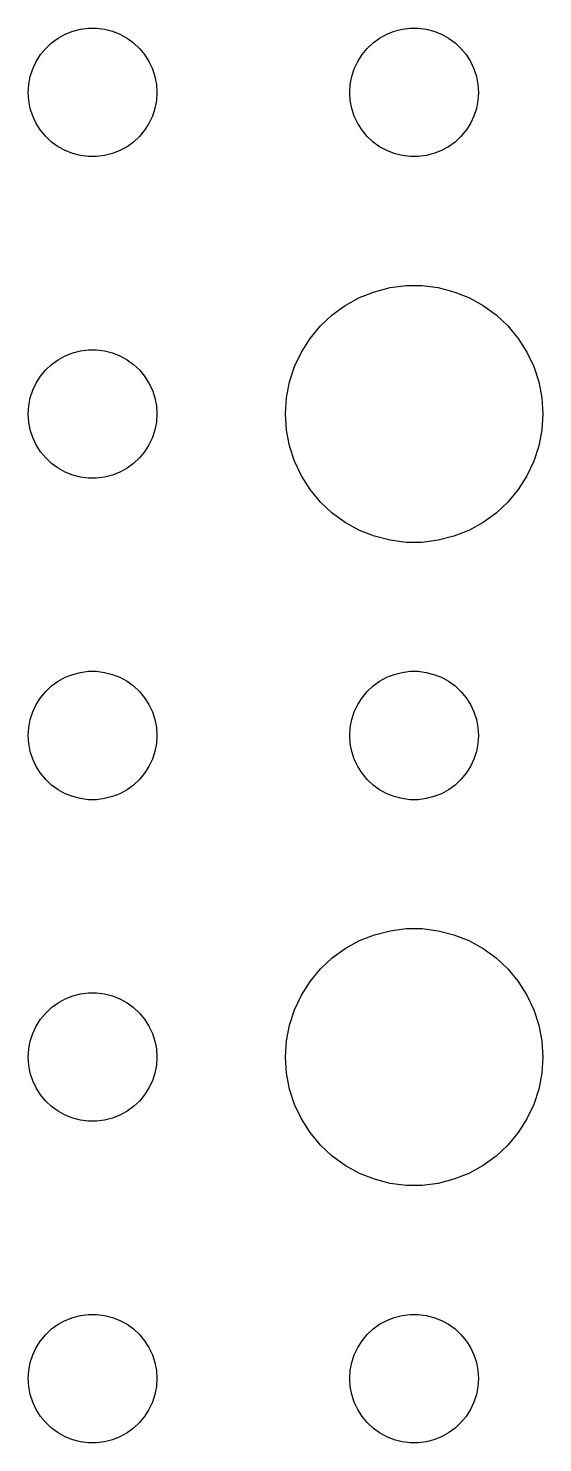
# Model space of a CAD drawing. Header units: metres. Extents: x -127 to 127, y -127 to 127.
# Drawn here: x 21 to 33, y 21 to 54 of the extents above; entities that cross this region are included whole.
import ezdxf

# ---------------------------------------------------------------- set-up
doc = ezdxf.new("R2010")
doc.units = ezdxf.units.M

msp = doc.modelspace()

# ---------------------------------------------------------------- linework, layer by layer
for p, q in [((21.6963, 53.7665), (21.8613, 53.8572)), ((21.8613, 53.8572), (22.0365, 53.9266)), ((22.0365, 53.9266), (22.2189, 53.9734)), ((22.2189, 53.9734), (22.4058, 53.997)), ((22.4058, 53.997), (22.5942, 53.997)), ((22.5942, 53.997), (22.7811, 53.9734)), ((22.7811, 53.9734), (22.9635, 53.9266)), ((22.9635, 53.9266), (23.1387, 53.8572)), ((23.1387, 53.8572), (23.3037, 53.7665)), ((29.1963, 53.7665), (29.3613, 53.8572)), ((29.3613, 53.8572), (29.5365, 53.9266)), ((29.5365, 53.9266), (29.7189, 53.9734)), ((29.7189, 53.9734), (29.9058, 53.997)), ((29.9058, 53.997), (30.0942, 53.997)), ((30.0942, 53.997), (30.2811, 53.9734)), ((30.2811, 53.9734), (30.4635, 53.9266)), ((30.4635, 53.9266), (30.6387, 53.8572)), ((30.6387, 53.8572), (30.8037, 53.7665)), ((21.2865, 53.3817), (21.4065, 53.5268)), ((21.4065, 53.5268), (21.5439, 53.6558)), ((21.5439, 53.6558), (21.6963, 53.7665)), ((23.3037, 53.7665), (23.4561, 53.6558)), ((23.4561, 53.6558), (23.5934, 53.5268)), ((23.5934, 53.5268), (23.7135, 53.3817)), ((28.7865, 53.3817), (28.9065, 53.5268)), ((28.9065, 53.5268), (29.0439, 53.6558)), ((29.0439, 53.6558), (29.1963, 53.7665)), ((30.8037, 53.7665), (30.9561, 53.6558)), ((30.9561, 53.6558), (31.0934, 53.5268)), ((31.0934, 53.5268), (31.2135, 53.3817)), ((21.1053, 53.0522), (21.1855, 53.2226)), ((21.1855, 53.2226), (21.2865, 53.3817)), ((23.7135, 53.3817), (23.8145, 53.2226)), ((23.8145, 53.2226), (23.8947, 53.0522)), ((28.6053, 53.0522), (28.6855, 53.2226)), ((28.6855, 53.2226), (28.7865, 53.3817)), ((31.2135, 53.3817), (31.3145, 53.2226)), ((31.3145, 53.2226), (31.3947, 53.0522)), ((21.0118, 52.688), (21.0471, 52.873)), ((21.0471, 52.873), (21.1053, 53.0522)), ((23.8947, 53.0522), (23.9529, 52.873)), ((23.9529, 52.873), (23.9882, 52.688)), ((28.5118, 52.688), (28.5471, 52.873)), ((28.5471, 52.873), (28.6053, 53.0522)), ((31.3947, 53.0522), (31.4529, 52.873)), ((31.4529, 52.873), (31.4882, 52.688)), ((21, 52.5), (21.0118, 52.688)), ((21.0118, 52.312), (21, 52.5)), ((23.9882, 52.688), (24, 52.5)), ((24, 52.5), (23.9882, 52.312)), ((28.5, 52.5), (28.5118, 52.688)), ((28.5118, 52.312), (28.5, 52.5)), ((31.4882, 52.688), (31.5, 52.5)), ((31.5, 52.5), (31.4882, 52.312)), ((21.0471, 52.127), (21.0118, 52.312)), ((23.9882, 52.312), (23.9529, 52.127)), ((28.5471, 52.127), (28.5118, 52.312)), ((31.4882, 52.312), (31.4529, 52.127)), ((21.1053, 51.9478), (21.0471, 52.127)), ((21.1855, 51.7774), (21.1053, 51.9478)), ((23.8947, 51.9478), (23.8145, 51.7774)), ((23.9529, 52.127), (23.8947, 51.9478)), ((28.6053, 51.9478), (28.5471, 52.127)), ((28.6855, 51.7774), (28.6053, 51.9478)), ((31.3947, 51.9478), (31.3145, 51.7774)), ((31.4529, 52.127), (31.3947, 51.9478)), ((21.2865, 51.6183), (21.1855, 51.7774)), ((21.4065, 51.4732), (21.2865, 51.6183)), ((21.5439, 51.3442), (21.4065, 51.4732)), ((23.5934, 51.4732), (23.4561, 51.3442)), ((23.7135, 51.6183), (23.5934, 51.4732)), ((23.8145, 51.7774), (23.7135, 51.6183)), ((28.7865, 51.6183), (28.6855, 51.7774)), ((28.9065, 51.4732), (28.7865, 51.6183)), ((29.0439, 51.3442), (28.9065, 51.4732)), ((31.0934, 51.4732), (30.9561, 51.3442)), ((31.2135, 51.6183), (31.0934, 51.4732)), ((31.3145, 51.7774), (31.2135, 51.6183)), ((21.6963, 51.2335), (21.5439, 51.3442)), ((21.8613, 51.1428), (21.6963, 51.2335)), ((22.0365, 51.0734), (21.8613, 51.1428)), ((23.1387, 51.1428), (22.9635, 51.0734)), ((23.3037, 51.2335), (23.1387, 51.1428)), ((23.4561, 51.3442), (23.3037, 51.2335)), ((29.1963, 51.2335), (29.0439, 51.3442)), ((29.3613, 51.1428), (29.1963, 51.2335)), ((29.5365, 51.0734), (29.3613, 51.1428)), ((30.6387, 51.1428), (30.4635, 51.0734)), ((30.8037, 51.2335), (30.6387, 51.1428)), ((30.9561, 51.3442), (30.8037, 51.2335)), ((22.2189, 51.0266), (22.0365, 51.0734)), ((22.4058, 51.003), (22.2189, 51.0266)), ((22.5942, 51.003), (22.4058, 51.003)), ((22.7811, 51.0266), (22.5942, 51.003)), ((22.9635, 51.0734), (22.7811, 51.0266)), ((29.7189, 51.0266), (29.5365, 51.0734)), ((29.9058, 51.003), (29.7189, 51.0266)), ((30.0942, 51.003), (29.9058, 51.003)), ((30.2811, 51.0266), (30.0942, 51.003)), ((30.4635, 51.0734), (30.2811, 51.0266)), ((28.7227, 47.7145), (29.0729, 47.8532)), ((29.0729, 47.8532), (29.4379, 47.9469)), ((29.4379, 47.9469), (29.8116, 47.9941)), ((29.8116, 47.9941), (30.1884, 47.9941)), ((30.1884, 47.9941), (30.5621, 47.9469)), ((30.5621, 47.9469), (30.927, 47.8532)), ((30.927, 47.8532), (31.2773, 47.7145)), ((28.0877, 47.3115), (28.3925, 47.533)), ((28.3925, 47.533), (28.7227, 47.7145)), ((31.2773, 47.7145), (31.6075, 47.533)), ((31.6075, 47.533), (31.9123, 47.3115)), ((27.8131, 47.0536), (28.0877, 47.3115)), ((31.9123, 47.3115), (32.1869, 47.0536)), ((27.5729, 46.7634), (27.8131, 47.0536)), ((32.1869, 47.0536), (32.427, 46.7634)), ((27.3711, 46.4453), (27.5729, 46.7634)), ((32.427, 46.7634), (32.6289, 46.4453)), ((21.5439, 46.1558), (21.6963, 46.2665)), ((21.6963, 46.2665), (21.8613, 46.3572)), ((21.8613, 46.3572), (22.0365, 46.4266)), ((22.0365, 46.4266), (22.2189, 46.4734)), ((22.2189, 46.4734), (22.4058, 46.497)), ((22.4058, 46.497), (22.5942, 46.497)), ((22.5942, 46.497), (22.7811, 46.4734)), ((22.7811, 46.4734), (22.9635, 46.4266)), ((22.9635, 46.4266), (23.1387, 46.3572)), ((23.1387, 46.3572), (23.3037, 46.2665)), ((23.3037, 46.2665), (23.4561, 46.1558)), ((27.2107, 46.1044), (27.3711, 46.4453)), ((32.6289, 46.4453), (32.7893, 46.1044)), ((21.1855, 45.7226), (21.2865, 45.8817)), ((21.2865, 45.8817), (21.4065, 46.0268)), ((21.4065, 46.0268), (21.5439, 46.1558)), ((23.4561, 46.1558), (23.5934, 46.0268)), ((23.5934, 46.0268), (23.7135, 45.8817)), ((23.7135, 45.8817), (23.8145, 45.7226)), ((27.0942, 45.7461), (27.2107, 46.1044)), ((32.7893, 46.1044), (32.9057, 45.7461)), ((21.0471, 45.373), (21.1053, 45.5522)), ((21.1053, 45.5522), (21.1855, 45.7226)), ((23.8145, 45.7226), (23.8947, 45.5522)), ((23.8947, 45.5522), (23.9529, 45.373)), ((27.0237, 45.376), (27.0942, 45.7461)), ((32.9057, 45.7461), (32.9763, 45.376)), ((21.0118, 45.188), (21.0471, 45.373)), ((23.9529, 45.373), (23.9882, 45.188)), ((27, 45), (27.0237, 45.376)), ((32.9763, 45.376), (33, 45)), ((21, 45), (21.0118, 45.188)), ((21.0118, 44.812), (21, 45)), ((23.9882, 45.188), (24, 45)), ((24, 45), (23.9882, 44.812)), ((27.0237, 44.624), (27, 45)), ((33, 45), (32.9763, 44.624)), ((21.0471, 44.627), (21.0118, 44.812)), ((21.1053, 44.4478), (21.0471, 44.627)), ((23.9529, 44.627), (23.8947, 44.4478)), ((23.9882, 44.812), (23.9529, 44.627)), ((27.0942, 44.2539), (27.0237, 44.624)), ((32.9763, 44.624), (32.9057, 44.2539)), ((21.1855, 44.2774), (21.1053, 44.4478)), ((21.2865, 44.1183), (21.1855, 44.2774)), ((23.8145, 44.2774), (23.7135, 44.1183)), ((23.8947, 44.4478), (23.8145, 44.2774)), ((27.2107, 43.8956), (27.0942, 44.2539)), ((32.9057, 44.2539), (32.7893, 43.8956)), ((21.4065, 43.9732), (21.2865, 44.1183)), ((21.5439, 43.8442), (21.4065, 43.9732)), ((23.5934, 43.9732), (23.4561, 43.8442)), ((23.7135, 44.1183), (23.5934, 43.9732)), ((27.3711, 43.5547), (27.2107, 43.8956)), ((32.7893, 43.8956), (32.6289, 43.5547)), ((21.6963, 43.7335), (21.5439, 43.8442)), ((21.8613, 43.6428), (21.6963, 43.7335)), ((22.0365, 43.5734), (21.8613, 43.6428)), ((22.2189, 43.5266), (22.0365, 43.5734)), ((22.9635, 43.5734), (22.7811, 43.5266)), ((23.1387, 43.6428), (22.9635, 43.5734)), ((23.3037, 43.7335), (23.1387, 43.6428)), ((23.4561, 43.8442), (23.3037, 43.7335)), ((27.5729, 43.2366), (27.3711, 43.5547)), ((32.6289, 43.5547), (32.427, 43.2366)), ((22.4058, 43.503), (22.2189, 43.5266)), ((22.5942, 43.503), (22.4058, 43.503)), ((22.7811, 43.5266), (22.5942, 43.503)), ((27.8131, 42.9464), (27.5729, 43.2366)), ((32.427, 43.2366), (32.1869, 42.9464)), ((28.0877, 42.6885), (27.8131, 42.9464)), ((32.1869, 42.9464), (31.9123, 42.6885)), ((28.3925, 42.467), (28.0877, 42.6885)), ((31.9123, 42.6885), (31.6075, 42.467)), ((28.7227, 42.2855), (28.3925, 42.467)), ((29.0729, 42.1468), (28.7227, 42.2855)), ((31.2773, 42.2855), (30.927, 42.1468)), ((31.6075, 42.467), (31.2773, 42.2855)), ((29.4379, 42.0531), (29.0729, 42.1468)), ((29.8116, 42.0059), (29.4379, 42.0531)), ((30.1884, 42.0059), (29.8116, 42.0059)), ((30.5621, 42.0531), (30.1884, 42.0059)), ((30.927, 42.1468), (30.5621, 42.0531)), ((22.0365, 38.9266), (22.2189, 38.9734)), ((22.2189, 38.9734), (22.4058, 38.997)), ((22.4058, 38.997), (22.5942, 38.997)), ((22.5942, 38.997), (22.7811, 38.9734)), ((22.7811, 38.9734), (22.9635, 38.9266)), ((29.5365, 38.9266), (29.7189, 38.9734)), ((29.7189, 38.9734), (29.9058, 38.997)), ((29.9058, 38.997), (30.0942, 38.997)), ((30.0942, 38.997), (30.2811, 38.9734)), ((30.2811, 38.9734), (30.4635, 38.9266)), ((21.4065, 38.5268), (21.5439, 38.6558)), ((21.5439, 38.6558), (21.6963, 38.7665)), ((21.6963, 38.7665), (21.8613, 38.8572)), ((21.8613, 38.8572), (22.0365, 38.9266)), ((22.9635, 38.9266), (23.1387, 38.8572)), ((23.1387, 38.8572), (23.3037, 38.7665)), ((23.3037, 38.7665), (23.4561, 38.6558)), ((23.4561, 38.6558), (23.5934, 38.5268)), ((28.9065, 38.5268), (29.0439, 38.6558)), ((29.0439, 38.6558), (29.1963, 38.7665)), ((29.1963, 38.7665), (29.3613, 38.8572)), ((29.3613, 38.8572), (29.5365, 38.9266)), ((30.4635, 38.9266), (30.6387, 38.8572)), ((30.6387, 38.8572), (30.8037, 38.7665)), ((30.8037, 38.7665), (30.9561, 38.6558)), ((30.9561, 38.6558), (31.0934, 38.5268)), ((21.1855, 38.2226), (21.2865, 38.3817)), ((21.2865, 38.3817), (21.4065, 38.5268)), ((23.5934, 38.5268), (23.7135, 38.3817)), ((23.7135, 38.3817), (23.8145, 38.2226)), ((28.6855, 38.2226), (28.7865, 38.3817)), ((28.7865, 38.3817), (28.9065, 38.5268)), ((31.0934, 38.5268), (31.2135, 38.3817)), ((31.2135, 38.3817), (31.3145, 38.2226)), ((21.0471, 37.873), (21.1053, 38.0522)), ((21.1053, 38.0522), (21.1855, 38.2226)), ((23.8145, 38.2226), (23.8947, 38.0522)), ((23.8947, 38.0522), (23.9529, 37.873)), ((28.5471, 37.873), (28.6053, 38.0522)), ((28.6053, 38.0522), (28.6855, 38.2226)), ((31.3145, 38.2226), (31.3947, 38.0522)), ((31.3947, 38.0522), (31.4529, 37.873)), ((21, 37.5), (21.0118, 37.688)), ((21.0118, 37.688), (21.0471, 37.873)), ((23.9529, 37.873), (23.9882, 37.688)), ((23.9882, 37.688), (24, 37.5)), ((28.5, 37.5), (28.5118, 37.688)), ((28.5118, 37.688), (28.5471, 37.873)), ((31.4529, 37.873), (31.4882, 37.688)), ((31.4882, 37.688), (31.5, 37.5)), ((21.0118, 37.312), (21, 37.5)), ((21.0471, 37.127), (21.0118, 37.312)), ((23.9882, 37.312), (23.9529, 37.127)), ((24, 37.5), (23.9882, 37.312)), ((28.5118, 37.312), (28.5, 37.5)), ((28.5471, 37.127), (28.5118, 37.312)), ((31.4882, 37.312), (31.4529, 37.127)), ((31.5, 37.5), (31.4882, 37.312)), ((21.1053, 36.9478), (21.0471, 37.127)), ((23.9529, 37.127), (23.8947, 36.9478)), ((28.6053, 36.9478), (28.5471, 37.127)), ((31.4529, 37.127), (31.3947, 36.9478)), ((21.1855, 36.7774), (21.1053, 36.9478)), ((21.2865, 36.6183), (21.1855, 36.7774)), ((23.8145, 36.7774), (23.7135, 36.6183)), ((23.8947, 36.9478), (23.8145, 36.7774)), ((28.6855, 36.7774), (28.6053, 36.9478)), ((28.7865, 36.6183), (28.6855, 36.7774)), ((31.3145, 36.7774), (31.2135, 36.6183)), ((31.3947, 36.9478), (31.3145, 36.7774)), ((21.4065, 36.4732), (21.2865, 36.6183)), ((21.5439, 36.3442), (21.4065, 36.4732)), ((21.6963, 36.2335), (21.5439, 36.3442)), ((23.4561, 36.3442), (23.3037, 36.2335)), ((23.5934, 36.4732), (23.4561, 36.3442)), ((23.7135, 36.6183), (23.5934, 36.4732)), ((28.9065, 36.4732), (28.7865, 36.6183)), ((29.0439, 36.3442), (28.9065, 36.4732)), ((29.1963, 36.2335), (29.0439, 36.3442)), ((30.9561, 36.3442), (30.8037, 36.2335)), ((31.0934, 36.4732), (30.9561, 36.3442)), ((31.2135, 36.6183), (31.0934, 36.4732)), ((21.8613, 36.1428), (21.6963, 36.2335)), ((22.0365, 36.0734), (21.8613, 36.1428)), ((22.2189, 36.0266), (22.0365, 36.0734)), ((22.4058, 36.003), (22.2189, 36.0266)), ((22.5942, 36.003), (22.4058, 36.003)), ((22.7811, 36.0266), (22.5942, 36.003)), ((22.9635, 36.0734), (22.7811, 36.0266)), ((23.1387, 36.1428), (22.9635, 36.0734)), ((23.3037, 36.2335), (23.1387, 36.1428)), ((29.3613, 36.1428), (29.1963, 36.2335)), ((29.5365, 36.0734), (29.3613, 36.1428)), ((29.7189, 36.0266), (29.5365, 36.0734)), ((29.9058, 36.003), (29.7189, 36.0266)), ((30.0942, 36.003), (29.9058, 36.003)), ((30.2811, 36.0266), (30.0942, 36.003)), ((30.4635, 36.0734), (30.2811, 36.0266)), ((30.6387, 36.1428), (30.4635, 36.0734)), ((30.8037, 36.2335), (30.6387, 36.1428)), ((29.4379, 32.9469), (29.8116, 32.9941)), ((29.8116, 32.9941), (30.1884, 32.9941)), ((30.1884, 32.9941), (30.5621, 32.9469)), ((28.3925, 32.533), (28.7227, 32.7145)), ((28.7227, 32.7145), (29.0729, 32.8532)), ((29.0729, 32.8532), (29.4379, 32.9469)), ((30.5621, 32.9469), (30.927, 32.8532)), ((30.927, 32.8532), (31.2773, 32.7145)), ((31.2773, 32.7145), (31.6075, 32.533)), ((28.0877, 32.3115), (28.3925, 32.533)), ((31.6075, 32.533), (31.9123, 32.3115)), ((27.5729, 31.7634), (27.8131, 32.0536)), ((27.8131, 32.0536), (28.0877, 32.3115)), ((31.9123, 32.3115), (32.1869, 32.0536)), ((32.1869, 32.0536), (32.427, 31.7634)), ((27.3711, 31.4453), (27.5729, 31.7634)), ((32.427, 31.7634), (32.6289, 31.4453)), ((21.6963, 31.2665), (21.8613, 31.3572)), ((21.8613, 31.3572), (22.0365, 31.4266)), ((22.0365, 31.4266), (22.2189, 31.4734)), ((22.2189, 31.4734), (22.4058, 31.497)), ((22.4058, 31.497), (22.5942, 31.497)), ((22.5942, 31.497), (22.7811, 31.4734)), ((22.7811, 31.4734), (22.9635, 31.4266)), ((22.9635, 31.4266), (23.1387, 31.3572)), ((23.1387, 31.3572), (23.3037, 31.2665)), ((27.2107, 31.1044), (27.3711, 31.4453)), ((32.6289, 31.4453), (32.7893, 31.1044)), ((21.2865, 30.8817), (21.4065, 31.0268)), ((21.4065, 31.0268), (21.5439, 31.1558)), ((21.5439, 31.1558), (21.6963, 31.2665)), ((23.3037, 31.2665), (23.4561, 31.1558)), ((23.4561, 31.1558), (23.5934, 31.0268)), ((23.5934, 31.0268), (23.7135, 30.8817)), ((27.0942, 30.7461), (27.2107, 31.1044)), ((32.7893, 31.1044), (32.9057, 30.7461)), ((21.1053, 30.5522), (21.1855, 30.7226)), ((21.1855, 30.7226), (21.2865, 30.8817)), ((23.7135, 30.8817), (23.8145, 30.7226)), ((23.8145, 30.7226), (23.8947, 30.5522)), ((27.0237, 30.376), (27.0942, 30.7461)), ((32.9057, 30.7461), (32.9763, 30.376)), ((21.0118, 30.188), (21.0471, 30.373)), ((21.0471, 30.373), (21.1053, 30.5522)), ((23.8947, 30.5522), (23.9529, 30.373)), ((23.9529, 30.373), (23.9882, 30.188)), ((27, 30), (27.0237, 30.376)), ((32.9763, 30.376), (33, 30)), ((21, 30), (21.0118, 30.188)), ((23.9882, 30.188), (24, 30)), ((21.0118, 29.812), (21, 30)), ((21.0471, 29.627), (21.0118, 29.812)), ((23.9882, 29.812), (23.9529, 29.627)), ((24, 30), (23.9882, 29.812)), ((27.0237, 29.624), (27, 30)), ((33, 30), (32.9763, 29.624)), ((21.1053, 29.4478), (21.0471, 29.627)), ((21.1855, 29.2774), (21.1053, 29.4478)), ((23.8947, 29.4478), (23.8145, 29.2774)), ((23.9529, 29.627), (23.8947, 29.4478)), ((27.0942, 29.2539), (27.0237, 29.624)), ((32.9763, 29.624), (32.9057, 29.2539)), ((21.2865, 29.1183), (21.1855, 29.2774)), ((21.4065, 28.9732), (21.2865, 29.1183)), ((23.7135, 29.1183), (23.5934, 28.9732)), ((23.8145, 29.2774), (23.7135, 29.1183)), ((27.2107, 28.8956), (27.0942, 29.2539)), ((32.9057, 29.2539), (32.7893, 28.8956)), ((21.5439, 28.8442), (21.4065, 28.9732)), ((21.6963, 28.7335), (21.5439, 28.8442)), ((21.8613, 28.6427), (21.6963, 28.7335)), ((23.3037, 28.7335), (23.1387, 28.6427)), ((23.4561, 28.8442), (23.3037, 28.7335)), ((23.5934, 28.9732), (23.4561, 28.8442)), ((27.3711, 28.5547), (27.2107, 28.8956)), ((32.7893, 28.8956), (32.6289, 28.5547)), ((22.0365, 28.5734), (21.8613, 28.6427)), ((22.2189, 28.5266), (22.0365, 28.5734)), ((22.4058, 28.503), (22.2189, 28.5266)), ((22.5942, 28.503), (22.4058, 28.503)), ((22.7811, 28.5266), (22.5942, 28.503)), ((22.9635, 28.5734), (22.7811, 28.5266)), ((23.1387, 28.6427), (22.9635, 28.5734)), ((27.5729, 28.2366), (27.3711, 28.5547)), ((32.6289, 28.5547), (32.427, 28.2366)), ((27.8131, 27.9464), (27.5729, 28.2366)), ((32.427, 28.2366), (32.1869, 27.9464)), ((28.0877, 27.6884), (27.8131, 27.9464)), ((32.1869, 27.9464), (31.9123, 27.6884)), ((28.3925, 27.467), (28.0877, 27.6884)), ((28.7227, 27.2855), (28.3925, 27.467)), ((31.6075, 27.467), (31.2773, 27.2855)), ((31.9123, 27.6884), (31.6075, 27.467)), ((29.0729, 27.1468), (28.7227, 27.2855)), ((29.4379, 27.0531), (29.0729, 27.1468)), ((30.927, 27.1468), (30.5621, 27.0531)), ((31.2773, 27.2855), (30.927, 27.1468)), ((29.8116, 27.0059), (29.4379, 27.0531)), ((30.1884, 27.0059), (29.8116, 27.0059)), ((30.5621, 27.0531), (30.1884, 27.0059)), ((21.5439, 23.6558), (21.6963, 23.7665)), ((21.6963, 23.7665), (21.8613, 23.8572)), ((21.8613, 23.8572), (22.0365, 23.9266)), ((22.0365, 23.9266), (22.2189, 23.9734)), ((22.2189, 23.9734), (22.4058, 23.997)), ((22.4058, 23.997), (22.5942, 23.997)), ((22.5942, 23.997), (22.7811, 23.9734)), ((22.7811, 23.9734), (22.9635, 23.9266)), ((22.9635, 23.9266), (23.1387, 23.8572)), ((23.1387, 23.8572), (23.3037, 23.7665)), ((23.3037, 23.7665), (23.4561, 23.6558)), ((29.0439, 23.6558), (29.1963, 23.7665)), ((29.1963, 23.7665), (29.3613, 23.8572)), ((29.3613, 23.8572), (29.5365, 23.9266)), ((29.5365, 23.9266), (29.7189, 23.9734)), ((29.7189, 23.9734), (29.9058, 23.997)), ((29.9058, 23.997), (30.0942, 23.997)), ((30.0942, 23.997), (30.2811, 23.9734)), ((30.2811, 23.9734), (30.4635, 23.9266)), ((30.4635, 23.9266), (30.6387, 23.8572)), ((30.6387, 23.8572), (30.8037, 23.7665)), ((30.8037, 23.7665), (30.9561, 23.6558)), ((21.2865, 23.3817), (21.4065, 23.5268)), ((21.4065, 23.5268), (21.5439, 23.6558)), ((23.4561, 23.6558), (23.5934, 23.5268)), ((23.5934, 23.5268), (23.7135, 23.3817)), ((28.7865, 23.3817), (28.9065, 23.5268)), ((28.9065, 23.5268), (29.0439, 23.6558)), ((30.9561, 23.6558), (31.0934, 23.5268)), ((31.0934, 23.5268), (31.2135, 23.3817)), ((21.1053, 23.0522), (21.1855, 23.2226)), ((21.1855, 23.2226), (21.2865, 23.3817)), ((23.7135, 23.3817), (23.8145, 23.2226)), ((23.8145, 23.2226), (23.8947, 23.0522)), ((28.6053, 23.0522), (28.6855, 23.2226)), ((28.6855, 23.2226), (28.7865, 23.3817)), ((31.2135, 23.3817), (31.3145, 23.2226)), ((31.3145, 23.2226), (31.3947, 23.0522)), ((21.0118, 22.688), (21.0471, 22.873)), ((21.0471, 22.873), (21.1053, 23.0522)), ((23.8947, 23.0522), (23.9529, 22.873)), ((23.9529, 22.873), (23.9882, 22.688)), ((28.5118, 22.688), (28.5471, 22.873)), ((28.5471, 22.873), (28.6053, 23.0522)), ((31.3947, 23.0522), (31.4529, 22.873)), ((31.4529, 22.873), (31.4882, 22.688)), ((21, 22.5), (21.0118, 22.688)), ((21.0118, 22.312), (21, 22.5)), ((23.9882, 22.688), (24, 22.5)), ((24, 22.5), (23.9882, 22.312)), ((28.5, 22.5), (28.5118, 22.688)), ((28.5118, 22.312), (28.5, 22.5)), ((31.4882, 22.688), (31.5, 22.5)), ((31.5, 22.5), (31.4882, 22.312)), ((21.0471, 22.127), (21.0118, 22.312)), ((21.1053, 21.9478), (21.0471, 22.127)), ((23.9529, 22.127), (23.8947, 21.9478)), ((23.9882, 22.312), (23.9529, 22.127)), ((28.5471, 22.127), (28.5118, 22.312)), ((28.6053, 21.9478), (28.5471, 22.127)), ((31.4529, 22.127), (31.3947, 21.9478)), ((31.4882, 22.312), (31.4529, 22.127)), ((21.1855, 21.7774), (21.1053, 21.9478)), ((21.2865, 21.6183), (21.1855, 21.7774)), ((23.8145, 21.7774), (23.7135, 21.6183)), ((23.8947, 21.9478), (23.8145, 21.7774)), ((28.6855, 21.7774), (28.6053, 21.9478)), ((28.7865, 21.6183), (28.6855, 21.7774)), ((31.3145, 21.7774), (31.2135, 21.6183)), ((31.3947, 21.9478), (31.3145, 21.7774)), ((21.4065, 21.4732), (21.2865, 21.6183)), ((21.5439, 21.3442), (21.4065, 21.4732)), ((23.5934, 21.4732), (23.4561, 21.3442)), ((23.7135, 21.6183), (23.5934, 21.4732)), ((28.9065, 21.4732), (28.7865, 21.6183)), ((29.0439, 21.3442), (28.9065, 21.4732)), ((31.0934, 21.4732), (30.9561, 21.3442)), ((31.2135, 21.6183), (31.0934, 21.4732)), ((21.6963, 21.2335), (21.5439, 21.3442)), ((21.8613, 21.1427), (21.6963, 21.2335)), ((22.0365, 21.0734), (21.8613, 21.1427)), ((23.1387, 21.1427), (22.9635, 21.0734)), ((23.3037, 21.2335), (23.1387, 21.1427)), ((23.4561, 21.3442), (23.3037, 21.2335)), ((29.1963, 21.2335), (29.0439, 21.3442)), ((29.3613, 21.1427), (29.1963, 21.2335)), ((29.5365, 21.0734), (29.3613, 21.1427)), ((30.6387, 21.1427), (30.4635, 21.0734)), ((30.8037, 21.2335), (30.6387, 21.1427)), ((30.9561, 21.3442), (30.8037, 21.2335)), ((22.2189, 21.0266), (22.0365, 21.0734)), ((22.4058, 21.003), (22.2189, 21.0266)), ((22.5942, 21.003), (22.4058, 21.003)), ((22.7811, 21.0266), (22.5942, 21.003)), ((22.9635, 21.0734), (22.7811, 21.0266)), ((29.7189, 21.0266), (29.5365, 21.0734)), ((29.9058, 21.003), (29.7189, 21.0266)), ((30.0942, 21.003), (29.9058, 21.003)), ((30.2811, 21.0266), (30.0942, 21.003)), ((30.4635, 21.0734), (30.2811, 21.0266))]:
    msp.add_line(p, q)

doc.saveas('drawing.dxf')
